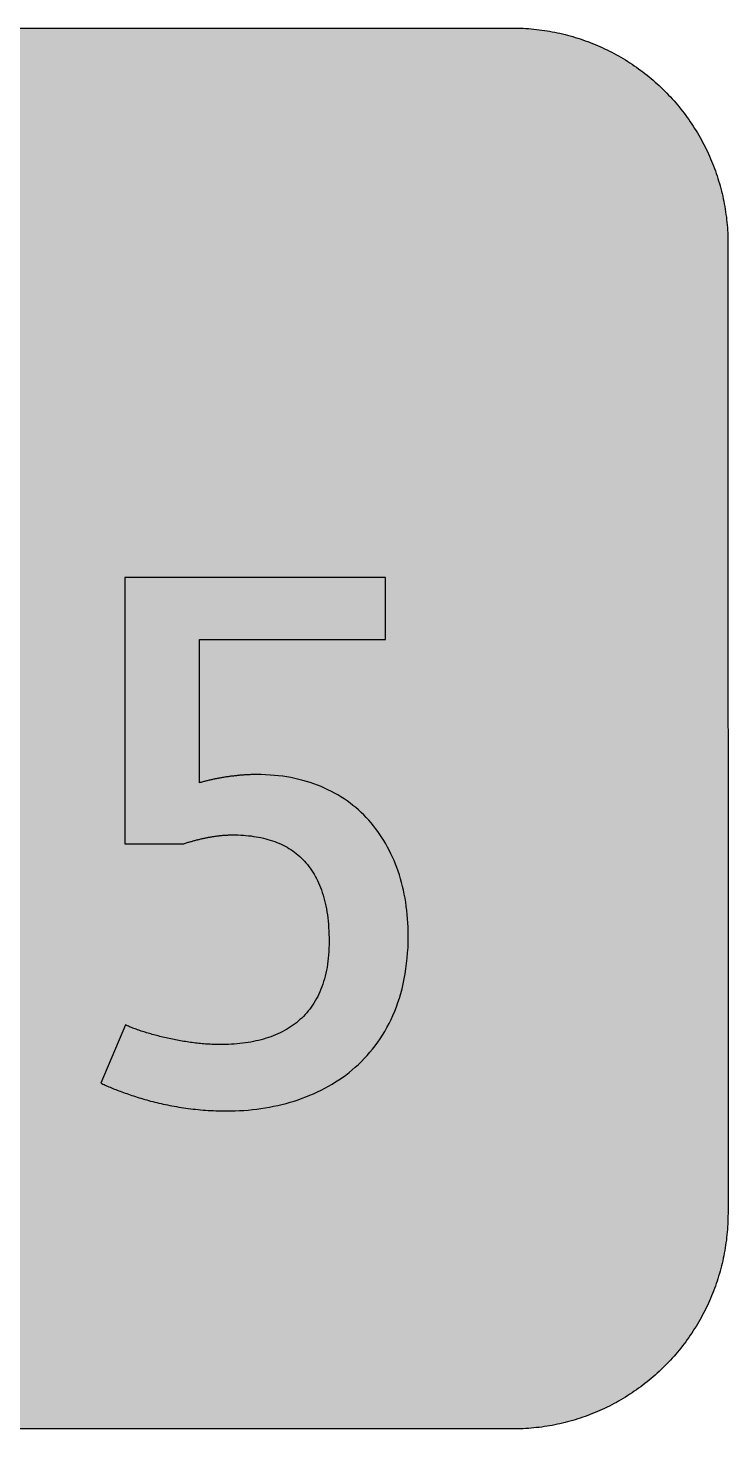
# Model space of a CAD drawing. Header units: millimetres. Extents: x 0 to 183, y 0 to 92.
# Drawn here: x 137.6 to 183.5, y 0.1 to 91.8 of the extents above; entities that cross this region are included whole.
import ezdxf

# ---------------------------------------------------------------- set-up
doc = ezdxf.new("R2010")
doc.units = ezdxf.units.MM

msp = doc.modelspace()

# ---------------------------------------------------------------- hatches: boundary and pattern name
for color, points in [(254, [(14.1633, 0.0536), (13.9878, 0.0533), (13.8125, 0.0559), (13.6373, 0.061), (13.462, 0.0686), (13.2893, 0.0787), (13.114, 0.0914), (12.9413, 0.1041), (12.7686, 0.1219), (12.5959, 0.1397), (12.4231, 0.16), (12.2504, 0.1829), (12.0777, 0.2057), (11.9075, 0.2337), (11.7373, 0.2616), (11.5672, 0.2921), (11.397, 0.3251), (11.2268, 0.3607), (11.0592, 0.3988), (10.8915, 0.4369), (10.7239, 0.4775), (10.5562, 0.5207), (10.3886, 0.5664), (10.2235, 0.6121), (10.0584, 0.6629), (9.8933, 0.7137), (9.7307, 0.7671), (9.5682, 0.8204), (9.4056, 0.8788), (9.2431, 0.9373), (9.083, 0.9982), (8.923, 1.0617), (8.763, 1.1252), (8.6055, 1.1938), (8.4455, 1.2624), (8.2906, 1.331), (8.1331, 1.4046), (7.9781, 1.4783), (7.8232, 1.5545), (7.6708, 1.6332), (7.5184, 1.7145), (7.366, 1.7958), (7.2161, 1.8796), (7.0663, 1.966), (6.919, 2.0523), (6.7716, 2.1438), (6.6243, 2.2352), (6.4795, 2.3266), (6.3348, 2.4232), (6.19, 2.5197), (6.0477, 2.6187), (5.908, 2.7178), (5.7683, 2.8194), (5.6286, 2.9235), (5.4915, 3.0302), (5.3543, 3.1369), (5.2197, 3.2461), (5.0851, 3.3579), (4.953, 3.4722), (4.8209, 3.5865), (4.6914, 3.7033), (4.5644, 3.8202), (4.4348, 3.9395), (4.3104, 4.0615), (4.1859, 4.1859), (4.0615, 4.3104), (3.9395, 4.4348), (3.8202, 4.5618), (3.7033, 4.6914), (3.5865, 4.8209), (3.4722, 4.953), (3.3579, 5.0851), (3.2487, 5.2197), (3.1369, 5.3543), (3.0302, 5.4915), (2.9235, 5.6286), (2.8194, 5.7683), (2.7178, 5.908), (2.6187, 6.0477), (2.5197, 6.19), (2.4232, 6.3348), (2.3266, 6.477), (2.2352, 6.6243), (2.1438, 6.7691), (2.0523, 6.9164), (1.966, 7.0663), (1.8796, 7.2161), (1.7958, 7.366), (1.7145, 7.5184), (1.6332, 7.6708), (1.5545, 7.8232), (1.4783, 7.9781), (1.4046, 8.1331), (1.331, 8.2906), (1.2598, 8.4455), (1.1913, 8.603), (1.1252, 8.763), (1.0592, 8.923), (0.9982, 9.083), (0.9373, 9.2431), (0.8763, 9.4056), (0.8204, 9.5682), (0.7645, 9.7307), (0.7112, 9.8933), (0.6604, 10.0584), (0.6121, 10.2235), (0.5639, 10.3911), (0.5207, 10.5562), (0.4775, 10.7239), (0.4343, 10.8915), (0.3962, 11.0592), (0.3607, 11.2268), (0.3251, 11.397), (0.2921, 11.5672), (0.2616, 11.7373), (0.2311, 11.9075), (0.2057, 12.0802), (0.1803, 12.2504), (0.1575, 12.4231), (0.1372, 12.5959), (0.1194, 12.7686), (0.1041, 12.9413), (0.0889, 13.1166), (0.0787, 13.2893), (0.0686, 13.4645), (0.061, 13.6373), (0.0559, 13.8125), (0.0508, 13.9878), (0.0508, 14.163), (0.0522, 77.6647), (0.0508, 77.8383), (0.0559, 78.0136), (0.061, 78.1888), (0.0686, 78.3641), (0.0787, 78.5368), (0.0889, 78.7121), (0.1041, 78.8848), (0.1194, 79.0575), (0.1372, 79.2302), (0.1575, 79.4029), (0.1803, 79.5757), (0.2057, 79.7458), (0.2311, 79.9186), (0.2616, 80.0887), (0.2921, 80.2589), (0.3251, 80.4291), (0.3607, 80.5967), (0.3962, 80.7669), (0.4343, 80.9346), (0.4775, 81.1022), (0.5207, 81.2698), (0.5639, 81.4349), (0.6121, 81.6026), (0.6604, 81.7677), (0.7112, 81.9302), (0.7645, 82.0953), (0.8204, 82.2579), (0.8763, 82.4205), (0.9373, 82.583), (0.9982, 82.743), (1.0592, 82.9031), (1.1252, 83.0631), (1.1913, 83.2206), (1.2598, 83.378), (1.331, 83.5355), (1.4046, 83.693), (1.4783, 83.8479), (1.5545, 84.0003), (1.6332, 84.1553), (1.7145, 84.3077), (1.7958, 84.4601), (1.8796, 84.6099), (1.966, 84.7598), (2.0523, 84.9071), (2.1438, 85.0544), (2.2352, 85.2018), (2.3266, 85.3465), (2.4232, 85.4913), (2.5197, 85.6336), (2.6187, 85.7758), (2.7178, 85.918), (2.8194, 86.0577), (2.9235, 86.1974), (3.0302, 86.3346), (3.1369, 86.4692), (3.2487, 86.6064), (3.3579, 86.7385), (3.4722, 86.8731), (3.5865, 87.0026), (3.7033, 87.1322), (3.8202, 87.2617), (3.9395, 87.3887), (4.0615, 87.5157), (4.1859, 87.6402), (4.3104, 87.7646), (4.4348, 87.884), (4.5644, 88.0059), (4.6914, 88.1228), (4.8209, 88.2396), (4.953, 88.3539), (5.0851, 88.4657), (5.2197, 88.5774), (5.3543, 88.6866), (5.4915, 88.7959), (5.6286, 88.9), (5.7683, 89.0041), (5.908, 89.1083), (6.0477, 89.2073), (6.19, 89.3064), (6.3348, 89.4029), (6.4795, 89.4994), (6.6243, 89.5909), (6.7716, 89.6823), (6.919, 89.7712), (7.0663, 89.8601), (7.2161, 89.9465), (7.366, 90.0303), (7.5184, 90.1116), (7.6708, 90.1929), (7.8232, 90.2691), (7.9781, 90.3478), (8.1331, 90.4215), (8.2906, 90.4951), (8.4455, 90.5637), (8.6055, 90.6323), (8.763, 90.7009), (8.923, 90.7644), (9.083, 90.8279), (9.2431, 90.8888), (9.4056, 90.9472), (9.5682, 91.0057), (9.7307, 91.059), (9.8933, 91.1123), (10.0584, 91.1657), (10.2235, 91.2139), (10.3886, 91.2597), (10.5562, 91.3054), (10.7239, 91.3486), (10.8915, 91.3892), (11.0592, 91.4298), (11.2268, 91.4654), (11.397, 91.501), (11.5672, 91.534), (11.7373, 91.5645), (11.9075, 91.5924), (12.0777, 91.6203), (12.2504, 91.6432), (12.4231, 91.6661), (12.5959, 91.6864), (12.7686, 91.7067), (12.9413, 91.7219), (13.114, 91.7346), (13.2893, 91.7473), (13.462, 91.7575), (13.6373, 91.7651), (13.8125, 91.7702), (13.9878, 91.7727), (14.163, 91.7753), (169.3855, 91.7758), (169.5602, 91.7727), (169.7355, 91.7702), (169.9108, 91.7651), (170.0835, 91.7575), (170.2587, 91.7473), (170.4315, 91.7346), (170.6067, 91.7219), (170.7794, 91.7067), (170.9522, 91.6864), (171.1249, 91.6661), (171.2976, 91.6432), (171.4678, 91.6203), (171.6405, 91.5924), (171.8107, 91.5645), (171.9809, 91.534), (172.151, 91.501), (172.3187, 91.4654), (172.4889, 91.4298), (172.6565, 91.3892), (172.8241, 91.3486), (172.9918, 91.3054), (173.1569, 91.2597), (173.3245, 91.2139), (173.4896, 91.1657), (173.6522, 91.1123), (173.8173, 91.059), (173.9798, 91.0057), (174.1424, 90.9472), (174.305, 90.8888), (174.465, 90.8279), (174.625, 90.7644), (174.785, 90.7009), (174.9425, 90.6323), (175.1025, 90.5637), (175.2575, 90.4951), (175.4149, 90.4215), (175.5699, 90.3478), (175.7248, 90.2691), (175.8772, 90.1929), (176.0296, 90.1116), (176.182, 90.0303), (176.3319, 89.9465), (176.4817, 89.8601), (176.6291, 89.7712), (176.7764, 89.6823), (176.9237, 89.5909), (177.0685, 89.4994), (177.2133, 89.4029), (177.358, 89.3064), (177.5003, 89.2073), (177.64, 89.1083), (177.7797, 89.0041), (177.9194, 88.9), (178.0565, 88.7959), (178.1937, 88.6866), (178.3283, 88.5774), (178.4629, 88.4657), (178.595, 88.3539), (178.7271, 88.2396), (178.8566, 88.1228), (178.9836, 88.0059), (179.1132, 87.884), (179.2376, 87.7646), (179.3621, 87.6402), (179.4866, 87.5157), (179.6085, 87.3887), (179.7279, 87.2617), (179.8447, 87.1322), (179.9615, 87.0026), (180.0758, 86.8731), (180.1901, 86.7385), (180.2994, 86.6064), (180.4111, 86.4692), (180.5178, 86.3346), (180.6245, 86.1974), (180.7261, 86.0577), (180.8302, 85.918), (180.9293, 85.7758), (181.0283, 85.6336), (181.1249, 85.4913), (181.2214, 85.3465), (181.3128, 85.2018), (181.4043, 85.0544), (181.4957, 84.9071), (181.5821, 84.7598), (181.6684, 84.6099), (181.7522, 84.4601), (181.8335, 84.3077), (181.9148, 84.1553), (181.991, 84.0003), (182.0697, 83.8479), (182.1434, 83.693), (182.2145, 83.5355), (182.2856, 83.378), (182.3542, 83.2206), (182.4228, 83.0631), (182.4863, 82.9031), (182.5498, 82.743), (182.6108, 82.583), (182.6692, 82.4205), (182.7276, 82.2579), (182.7809, 82.0953), (182.8343, 81.9302), (182.8851, 81.7677), (182.9359, 81.6026), (182.9816, 81.4349), (183.0273, 81.2698), (183.0705, 81.1022), (183.1111, 80.9346), (183.1492, 80.7669), (183.1873, 80.5967), (183.2229, 80.4291), (183.2559, 80.2589), (183.2864, 80.0887), (183.3143, 79.9186), (183.3397, 79.7458), (183.3651, 79.5757), (183.388, 79.4029), (183.4083, 79.2302), (183.4261, 79.0575), (183.4413, 78.8848), (183.4566, 78.7121), (183.4693, 78.5368), (183.4769, 78.3641), (183.4845, 78.1888), (183.4921, 78.0136), (183.4947, 77.8383), (183.4947, 77.663), (183.4967, 14.1647), (183.4947, 13.9878), (183.4921, 13.8125), (183.4845, 13.6373), (183.4769, 13.4645), (183.4693, 13.2893), (183.4566, 13.1166), (183.4413, 12.9413), (183.4261, 12.7686), (183.4083, 12.5959), (183.388, 12.4231), (183.3651, 12.2504), (183.3397, 12.0802), (183.3143, 11.9075), (183.2864, 11.7373), (183.2559, 11.5672), (183.2229, 11.397), (183.1873, 11.2268), (183.1492, 11.0592), (183.1111, 10.8915), (183.0705, 10.7239), (183.0273, 10.5562), (182.9816, 10.3911), (182.9359, 10.2235), (182.8851, 10.0584), (182.8343, 9.8933), (182.7809, 9.7307), (182.7276, 9.5682), (182.6692, 9.4056), (182.6108, 9.2431), (182.5498, 9.083), (182.4863, 8.923), (182.4228, 8.763), (182.3542, 8.603), (182.2856, 8.4455), (182.2145, 8.2906), (182.1434, 8.1331), (182.0697, 7.9781), (181.991, 7.8232), (181.9148, 7.6708), (181.8335, 7.5184), (181.7522, 7.366), (181.6684, 7.2161), (181.5821, 7.0663), (181.4957, 6.9164), (181.4043, 6.7691), (181.3128, 6.6243), (181.2214, 6.477), (181.1249, 6.3348), (181.0283, 6.19), (180.9293, 6.0477), (180.8302, 5.908), (180.7261, 5.7683), (180.6245, 5.6286), (180.5178, 5.4915), (180.4111, 5.3543), (180.2994, 5.2197), (180.1901, 5.0851), (180.0758, 4.953), (179.9615, 4.8209), (179.8447, 4.6914), (179.7279, 4.5618), (179.6085, 4.4348), (179.4866, 4.3104), (179.3621, 4.1859), (179.2376, 4.0615), (179.1132, 3.9395), (178.9836, 3.8202), (178.8566, 3.7033), (178.7271, 3.5865), (178.595, 3.4722), (178.4629, 3.3579), (178.3283, 3.2461), (178.1937, 3.1369), (178.0565, 3.0302), (177.9194, 2.9235), (177.7797, 2.8194), (177.64, 2.7178), (177.5003, 2.6187), (177.358, 2.5197), (177.2133, 2.4232), (177.0685, 2.3266), (176.9237, 2.2352), (176.7764, 2.1438), (176.6291, 2.0523), (176.4817, 1.966), (176.3319, 1.8796), (176.182, 1.7958), (176.0296, 1.7145), (175.8772, 1.6332), (175.7248, 1.5545), (175.5699, 1.4783), (175.4149, 1.4046), (175.2575, 1.331), (175.1025, 1.2624), (174.9425, 1.1938), (174.785, 1.1252), (174.625, 1.0617), (174.465, 0.9982), (174.305, 0.9373), (174.1424, 0.8788), (173.9798, 0.8204), (173.8173, 0.7671), (173.6522, 0.7137), (173.4896, 0.6629), (173.3245, 0.6121), (173.1569, 0.5664), (172.9918, 0.5207), (172.8241, 0.4775), (172.6565, 0.4369), (172.4889, 0.3988), (172.3187, 0.3607), (172.151, 0.3251), (171.9809, 0.2921), (171.8107, 0.2616), (171.6405, 0.2337), (171.4678, 0.2057), (171.2976, 0.1829), (171.1249, 0.16), (170.9522, 0.1397), (170.7794, 0.1219), (170.6067, 0.1041), (170.4315, 0.0914), (170.2587, 0.0787), (170.0835, 0.0686), (169.9108, 0.061), (169.7355, 0.0559), (169.5602, 0.0533), (169.385, 0.0533)]), (59, [(161.0678, 51.7423), (161.0678, 55.7925), (143.9788, 55.7925), (143.9788, 38.3575), (147.7821, 38.3575), (147.8382, 38.3743), (147.8966, 38.3921), (147.9525, 38.4099), (148.0109, 38.4277), (148.0668, 38.4454), (148.1252, 38.4632), (148.1811, 38.4785), (148.2369, 38.4962), (148.2928, 38.5115), (148.3487, 38.5267), (148.4046, 38.542), (148.4605, 38.5572), (148.5138, 38.5724), (148.5697, 38.5877), (148.6256, 38.6004), (148.6789, 38.6156), (148.7322, 38.6283), (148.7881, 38.6436), (148.8415, 38.6563), (148.8948, 38.669), (148.9481, 38.6817), (149.0015, 38.6944), (149.0548, 38.7045), (149.1082, 38.7172), (149.159, 38.7299), (149.2123, 38.7401), (149.2631, 38.7502), (149.3164, 38.7604), (149.3672, 38.7706), (149.418, 38.7807), (149.4714, 38.7909), (149.5222, 38.801), (149.573, 38.8087), (149.6238, 38.8188), (149.672, 38.8264), (149.7228, 38.8366), (149.7736, 38.8442), (149.8219, 38.8518), (149.8727, 38.8595), (149.921, 38.8645), (149.9718, 38.8722), (150.02, 38.8798), (150.0683, 38.8849), (150.1165, 38.8899), (150.1648, 38.8976), (150.2131, 38.9026), (150.2613, 38.9077), (150.3096, 38.9128), (150.3553, 38.9153), (150.4036, 38.9204), (150.4493, 38.923), (150.4975, 38.928), (150.5433, 38.9306), (150.589, 38.9331), (150.6347, 38.9357), (150.6804, 38.9382), (150.7261, 38.9407), (150.7719, 38.9433), (150.8176, 38.9458), (150.8633, 38.9458), (150.9065, 38.9484), (150.9522, 38.9484), (150.9954, 38.9484), (151.0411, 38.9484), (151.2189, 38.9484), (151.3967, 38.9433), (151.572, 38.9357), (151.7447, 38.9255), (151.9174, 38.9128), (152.085, 38.895), (152.2527, 38.8772), (152.4178, 38.8544), (152.5803, 38.829), (152.7404, 38.801), (152.8978, 38.768), (153.0553, 38.7325), (153.2077, 38.6944), (153.3576, 38.6537), (153.5074, 38.6105), (153.6522, 38.5623), (153.797, 38.5115), (153.9392, 38.4556), (154.0764, 38.3997), (154.2136, 38.3388), (154.3482, 38.2727), (154.4777, 38.2067), (154.6073, 38.1356), (154.7343, 38.0594), (154.8562, 37.9832), (154.9781, 37.9019), (155.0949, 37.8155), (155.2118, 37.7266), (155.3235, 37.6352), (155.4353, 37.5387), (155.542, 37.4396), (155.6461, 37.338), (155.7477, 37.2313), (155.8468, 37.1196), (155.9433, 37.0053), (156.0347, 36.8884), (156.1262, 36.7665), (156.2125, 36.642), (156.2964, 36.5125), (156.3776, 36.3804), (156.4564, 36.2433), (156.53, 36.1036), (156.6037, 35.9588), (156.6723, 35.8115), (156.7383, 35.6591), (156.7993, 35.5016), (156.8602, 35.3416), (156.9161, 35.1765), (156.9695, 35.0088), (157.0203, 34.8361), (157.066, 34.6608), (157.1092, 34.4805), (157.1498, 34.2951), (157.1854, 34.1071), (157.2184, 33.9141), (157.2489, 33.716), (157.2743, 33.5153), (157.2971, 33.3096), (157.3174, 33.0987), (157.3327, 32.8854), (157.3454, 32.6669), (157.3555, 32.4434), (157.3606, 32.2174), (157.3632, 31.9862), (157.3606, 31.7551), (157.353, 31.5316), (157.3428, 31.3106), (157.3276, 31.0947), (157.3073, 30.8839), (157.2844, 30.6781), (157.2565, 30.4749), (157.226, 30.2768), (157.1879, 30.0838), (157.1498, 29.8933), (157.1041, 29.7078), (157.0558, 29.5275), (157.005, 29.3497), (156.9491, 29.177), (156.8907, 29.0093), (156.8272, 28.8442), (156.7586, 28.6842), (156.6901, 28.5293), (156.6139, 28.3769), (156.5377, 28.227), (156.4564, 28.0822), (156.37, 27.9425), (156.2811, 27.8079), (156.1897, 27.6733), (156.0957, 27.5463), (155.9966, 27.4218), (155.895, 27.2999), (155.7884, 27.1831), (155.6817, 27.0688), (155.5699, 26.9596), (155.4556, 26.8529), (155.3362, 26.7513), (155.2169, 26.6522), (155.0924, 26.5557), (154.9654, 26.4643), (154.8359, 26.3754), (154.7038, 26.2915), (154.5692, 26.2103), (154.432, 26.1315), (154.2898, 26.0579), (154.1475, 25.9867), (154.0002, 25.9182), (153.8529, 25.8547), (153.7005, 25.7937), (153.5455, 25.7353), (153.3906, 25.6819), (153.2306, 25.6311), (153.0706, 25.5829), (152.908, 25.5372), (152.7404, 25.494), (152.5727, 25.4559), (152.4025, 25.4203), (152.2298, 25.3873), (152.0546, 25.3568), (151.8793, 25.3314), (151.699, 25.3086), (151.5186, 25.2857), (151.3357, 25.2679), (151.1529, 25.2527), (150.9649, 25.24), (150.7769, 25.2324), (150.5864, 25.2247), (150.3934, 25.2197), (150.2004, 25.2197), (150.0988, 25.2197), (149.9946, 25.2222), (149.893, 25.2247), (149.7863, 25.2273), (149.6822, 25.2324), (149.5781, 25.2374), (149.4714, 25.2425), (149.3647, 25.2501), (149.258, 25.2578), (149.1488, 25.2679), (149.0421, 25.2755), (148.9329, 25.2857), (148.8262, 25.2984), (148.717, 25.3111), (148.6078, 25.3238), (148.5011, 25.3365), (148.3919, 25.3517), (148.2827, 25.3644), (148.1734, 25.3822), (148.0642, 25.3975), (147.955, 25.4152), (147.8483, 25.433), (147.7391, 25.4508), (147.6299, 25.4686), (147.5232, 25.4889), (147.4165, 25.5092), (147.3098, 25.5295), (147.2032, 25.5499), (147.0965, 25.5702), (146.9898, 25.593), (146.8857, 25.6159), (146.7815, 25.6388), (146.6774, 25.6616), (146.5732, 25.6845), (146.4716, 25.7099), (146.37, 25.7353), (146.2684, 25.7581), (146.1694, 25.7835), (146.0703, 25.8089), (145.9713, 25.8369), (145.8747, 25.8623), (145.7782, 25.8877), (145.6842, 25.9156), (145.5903, 25.941), (145.4988, 25.969), (145.4074, 25.9969), (145.3159, 26.0248), (145.227, 26.0528), (145.1407, 26.0807), (145.0543, 26.1087), (144.9705, 26.1366), (144.8867, 26.1645), (144.8054, 26.1925), (144.7267, 26.2204), (144.6479, 26.2484), (144.5717, 26.2763), (144.4981, 26.3042), (144.4244, 26.3347), (144.3533, 26.3627), (144.2847, 26.3906), (144.2161, 26.4185), (144.1526, 26.4465), (144.0891, 26.4744), (144.0282, 26.5024), (142.398, 22.7016), (142.4686, 22.667), (142.5397, 22.6339), (142.6159, 22.6009), (142.6921, 22.5654), (142.7709, 22.5298), (142.8547, 22.4942), (142.9385, 22.4587), (143.0223, 22.4231), (143.1112, 22.3876), (143.2001, 22.3495), (143.2941, 22.3114), (143.3881, 22.2758), (143.4821, 22.2377), (143.5811, 22.1996), (143.6802, 22.1615), (143.7843, 22.1234), (143.8885, 22.0853), (143.9926, 22.0472), (144.1018, 22.0091), (144.211, 21.971), (144.3228, 21.9329), (144.4371, 21.8948), (144.5514, 21.8567), (144.6682, 21.8186), (144.7876, 21.7805), (144.9095, 21.7424), (145.0315, 21.7068), (145.1559, 21.6687), (145.2804, 21.6332), (145.4099, 21.5976), (145.5395, 21.5621), (145.669, 21.5265), (145.8036, 21.4935), (145.9382, 21.4579), (146.0729, 21.4249), (146.21, 21.3919), (146.3497, 21.3614), (146.492, 21.3284), (146.6342, 21.2979), (146.7764, 21.27), (146.9238, 21.2395), (147.0685, 21.2115), (147.2184, 21.1836), (147.3683, 21.1582), (147.5181, 21.1328), (147.6731, 21.1074), (147.8255, 21.0845), (147.9829, 21.0617), (148.1379, 21.0388), (148.2979, 21.0185), (148.4579, 21.0007), (148.6179, 20.9829), (148.7805, 20.9652), (148.9431, 20.9499), (149.1082, 20.9347), (149.2733, 20.922), (149.4409, 20.9118), (149.6111, 20.9017), (149.7787, 20.894), (149.9514, 20.8864), (150.1242, 20.8813), (150.2969, 20.8763), (150.4696, 20.8737), (150.6449, 20.8737), (150.9293, 20.8763), (151.2138, 20.8839), (151.4983, 20.894), (151.7802, 20.9118), (152.0622, 20.9347), (152.3441, 20.9626), (152.6235, 20.9956), (152.9004, 21.0337), (153.1772, 21.0769), (153.4541, 21.1252), (153.7284, 21.1785), (154.0002, 21.2369), (154.2694, 21.3004), (154.5387, 21.369), (154.8054, 21.4452), (155.067, 21.524), (155.3286, 21.6103), (155.5877, 21.7018), (155.8442, 21.7983), (156.0982, 21.8999), (156.3497, 22.0066), (156.5961, 22.1209), (156.8399, 22.2377), (157.0812, 22.3622), (157.32, 22.4917), (157.5537, 22.6289), (157.7823, 22.7711), (158.0083, 22.9184), (158.2318, 23.0708), (158.4503, 23.2283), (158.6662, 23.3934), (158.8745, 23.5636), (159.0802, 23.7414), (159.2809, 23.9243), (159.4764, 24.1122), (159.6695, 24.3078), (159.8549, 24.5085), (160.0378, 24.7142), (160.213, 24.9276), (160.3832, 25.146), (160.5483, 25.3721), (160.7083, 25.6032), (160.8633, 25.8394), (161.0106, 26.0858), (161.1528, 26.3347), (161.29, 26.5913), (161.4195, 26.8554), (161.5415, 27.1247), (161.6608, 27.399), (161.7701, 27.6809), (161.8742, 27.9705), (161.9707, 28.2651), (162.0596, 28.5674), (162.1434, 28.8773), (162.2171, 29.1922), (162.2857, 29.5148), (162.3466, 29.8425), (162.4, 30.1777), (162.4432, 30.5181), (162.4813, 30.8686), (162.5092, 31.2242), (162.5321, 31.5849), (162.5448, 31.9557), (162.5473, 32.3317), (162.5448, 32.6161), (162.5371, 32.9006), (162.5244, 33.1826), (162.5067, 33.4594), (162.4838, 33.7337), (162.4533, 34.0081), (162.4203, 34.2773), (162.3797, 34.544), (162.3365, 34.8082), (162.2882, 35.0698), (162.2323, 35.3263), (162.1739, 35.5803), (162.1104, 35.8318), (162.0393, 36.0807), (161.9656, 36.3245), (161.8869, 36.5658), (161.8005, 36.8046), (161.7116, 37.0383), (161.6177, 37.2694), (161.5186, 37.4955), (161.4145, 37.719), (161.3052, 37.94), (161.1935, 38.1559), (161.0741, 38.3667), (160.9496, 38.575), (160.8226, 38.7782), (160.6906, 38.9788), (160.5534, 39.1719), (160.4112, 39.3649), (160.2638, 39.5503), (160.1114, 39.7332), (159.9565, 39.911), (159.7939, 40.0863), (159.6288, 40.2539), (159.4587, 40.419), (159.2834, 40.579), (159.1056, 40.734), (158.9202, 40.8838), (158.7322, 41.0312), (158.5392, 41.1709), (158.3436, 41.3055), (158.1404, 41.4376), (157.9347, 41.562), (157.7238, 41.6814), (157.5105, 41.7957), (157.2895, 41.9075), (157.066, 42.0116), (156.8399, 42.1107), (156.6062, 42.2021), (156.37, 42.291), (156.1287, 42.3723), (155.8849, 42.4485), (155.636, 42.5196), (155.382, 42.5856), (155.1254, 42.6441), (154.8613, 42.6974), (154.5971, 42.7431), (154.3253, 42.7838), (154.0535, 42.8193), (153.7741, 42.8473), (153.4922, 42.8701), (153.2052, 42.8879), (152.9156, 42.8955), (152.621, 42.9006), (152.5651, 42.9006), (152.5092, 42.8981), (152.4533, 42.8981), (152.3975, 42.8981), (152.339, 42.8955), (152.2832, 42.8955), (152.2247, 42.893), (152.1689, 42.8904), (152.1104, 42.8879), (152.052, 42.8854), (151.9936, 42.8828), (151.9352, 42.8803), (151.8768, 42.8752), (151.8183, 42.8727), (151.7599, 42.8676), (151.7015, 42.8625), (151.6431, 42.86), (151.5821, 42.8549), (151.5237, 42.8498), (151.4627, 42.8422), (151.4043, 42.8371), (151.3459, 42.832), (151.2849, 42.8244), (151.224, 42.8193), (151.1656, 42.8117), (151.1046, 42.8041), (151.0462, 42.799), (150.9852, 42.7914), (150.9243, 42.7838), (150.8658, 42.7736), (150.8049, 42.766), (150.7439, 42.7584), (150.683, 42.7482), (150.6245, 42.7406), (150.5636, 42.7304), (150.5026, 42.7203), (150.4442, 42.7101), (150.3832, 42.7025), (150.3223, 42.6898), (150.2639, 42.6796), (150.2029, 42.6695), (150.1445, 42.6593), (150.0835, 42.6466), (150.0251, 42.6364), (149.9641, 42.6237), (149.9057, 42.611), (149.8473, 42.6009), (149.7863, 42.5882), (149.7279, 42.5755), (149.6695, 42.5628), (149.6111, 42.5475), (149.5527, 42.5348), (149.4942, 42.5221), (149.4358, 42.5069), (149.3774, 42.4942), (149.319, 42.479), (149.2631, 42.4637), (149.2047, 42.451), (149.1488, 42.4358), (149.0904, 42.4205), (149.0345, 42.4053), (148.9786, 42.3875), (148.9227, 42.3723), (148.8669, 42.357), (148.868, 51.7423)])]:
    msp.add_hatch(color=color).paths.add_polyline_path(points)
h = msp.add_hatch(color=59)
h.paths.add_polyline_path([(14.1633, 3.5814), (13.8887, 3.5839), (13.6169, 3.5941), (13.3477, 3.6119), (13.081, 3.6347), (12.8143, 3.6652), (12.5501, 3.7033), (12.2885, 3.7465), (12.0294, 3.7948), (11.7729, 3.8506), (11.5164, 3.9141), (11.2649, 3.9827), (11.016, 4.0564), (10.7671, 4.1351), (10.5232, 4.2215), (10.2819, 4.3129), (10.0432, 4.412), (9.8069, 4.5161), (9.5733, 4.6228), (9.3447, 4.7371), (9.1186, 4.8565), (8.8951, 4.9809), (8.6741, 5.113), (8.4582, 5.2476), (8.2448, 5.3873), (8.0366, 5.5321), (7.8308, 5.682), (7.6276, 5.8369), (7.4295, 5.9969), (7.2365, 6.1595), (7.046, 6.3297), (6.8605, 6.5024), (6.6777, 6.6802), (6.5024, 6.8605), (6.3271, 7.046), (6.1595, 7.2365), (5.9969, 7.432), (5.8369, 7.6302), (5.682, 7.8308), (5.5321, 8.0366), (5.3873, 8.2448), (5.2451, 8.4582), (5.1105, 8.6741), (4.9809, 8.8951), (4.8565, 9.1186), (4.7371, 9.3447), (4.6228, 9.5758), (4.5136, 9.8069), (4.4094, 10.0432), (4.3129, 10.2819), (4.2215, 10.5232), (4.1351, 10.7696), (4.0538, 11.016), (3.9802, 11.2649), (3.9116, 11.5189), (3.8506, 11.7729), (3.7948, 12.0294), (3.744, 12.2911), (3.7008, 12.5527), (3.6627, 12.8143), (3.6322, 13.081), (3.6093, 13.3502), (3.5916, 13.6195), (3.5814, 13.8913), (3.5789, 14.163), (3.58, 77.6647), (3.5814, 77.9374), (3.5916, 78.2091), (3.6093, 78.4784), (3.6322, 78.7451), (3.6627, 79.0118), (3.7008, 79.2759), (3.744, 79.5376), (3.7948, 79.7966), (3.8506, 80.0532), (3.9116, 80.3072), (3.9802, 80.5612), (4.0538, 80.8101), (4.1351, 81.0565), (4.2215, 81.3029), (4.3129, 81.5442), (4.4094, 81.7829), (4.5136, 82.0191), (4.6228, 82.2503), (4.7371, 82.4814), (4.8565, 82.7075), (4.9809, 82.931), (5.1105, 83.152), (5.2451, 83.3679), (5.3873, 83.5812), (5.5321, 83.7895), (5.682, 83.9953), (5.8369, 84.1959), (5.9969, 84.394), (6.1595, 84.5896), (6.3271, 84.7801), (6.5024, 84.9655), (6.6777, 85.1459), (6.8605, 85.3237), (7.046, 85.4964), (7.2365, 85.6666), (7.4295, 85.8291), (7.6276, 85.9892), (7.8308, 86.1441), (8.0366, 86.294), (8.2448, 86.4387), (8.4582, 86.5784), (8.6741, 86.7156), (8.8951, 86.8451), (9.1186, 86.9696), (9.3447, 87.089), (9.5733, 87.2033), (9.8069, 87.3125), (10.0432, 87.4141), (10.2819, 87.5132), (10.5232, 87.6046), (10.7671, 87.691), (11.016, 87.7697), (11.2649, 87.8459), (11.5164, 87.9145), (11.7729, 87.9754), (12.0294, 88.0313), (12.2885, 88.0821), (12.5501, 88.1253), (12.8143, 88.1609), (13.081, 88.1913), (13.3477, 88.2167), (13.6169, 88.232), (13.8887, 88.2421), (14.163, 88.2472), (169.3855, 88.2481), (169.6568, 88.2421), (169.9285, 88.232), (170.1978, 88.2167), (170.467, 88.1913), (170.7312, 88.1609), (170.9953, 88.1253), (171.257, 88.0821), (171.5186, 88.0313), (171.7751, 87.9754), (172.0291, 87.9145), (172.2831, 87.8459), (172.532, 87.7697), (172.7784, 87.691), (173.0223, 87.6046), (173.2661, 87.5132), (173.5049, 87.4141), (173.7411, 87.3125), (173.9722, 87.2033), (174.2034, 87.089), (174.4294, 86.9696), (174.6529, 86.8451), (174.8714, 86.7156), (175.0898, 86.5784), (175.3006, 86.4387), (175.5115, 86.294), (175.7172, 86.1441), (175.9179, 85.9892), (176.116, 85.8291), (176.3116, 85.6666), (176.4995, 85.4964), (176.6875, 85.3237), (176.8678, 85.1459), (177.0456, 84.9655), (177.2183, 84.7801), (177.386, 84.5896), (177.5511, 84.394), (177.7111, 84.1959), (177.866, 83.9953), (178.0159, 83.7895), (178.1607, 83.5812), (178.3004, 83.3679), (178.435, 83.152), (178.5645, 82.931), (178.6915, 82.7075), (178.8109, 82.4814), (178.9252, 82.2503), (179.0319, 82.0191), (179.136, 81.7829), (179.2326, 81.5442), (179.3265, 81.3029), (179.4104, 81.0565), (179.4916, 80.8101), (179.5653, 80.5612), (179.6339, 80.3072), (179.6974, 80.0532), (179.7533, 79.7966), (179.8015, 79.5376), (179.8447, 79.2759), (179.8828, 79.0118), (179.9133, 78.7451), (179.9361, 78.4784), (179.9539, 78.2091), (179.9641, 77.9374), (179.9666, 77.663), (179.9689, 14.1647), (179.9641, 13.8913), (179.9539, 13.6195), (179.9361, 13.3502), (179.9133, 13.081), (179.8828, 12.8143), (179.8447, 12.5527), (179.8015, 12.2911), (179.7533, 12.0294), (179.6974, 11.7729), (179.6339, 11.5189), (179.5653, 11.2649), (179.4916, 11.016), (179.4104, 10.7696), (179.3265, 10.5232), (179.2326, 10.2819), (179.136, 10.0432), (179.0319, 9.8069), (178.9252, 9.5758), (178.8109, 9.3447), (178.6915, 9.1186), (178.5645, 8.8951), (178.435, 8.6741), (178.3004, 8.4582), (178.1607, 8.2448), (178.0159, 8.0366), (177.866, 7.8308), (177.7111, 7.6302), (177.5511, 7.432), (177.386, 7.2365), (177.2183, 7.046), (177.0456, 6.8605), (176.8678, 6.6802), (176.6875, 6.5024), (176.4995, 6.3297), (176.3116, 6.1595), (176.116, 5.9969), (175.9179, 5.8369), (175.7172, 5.682), (175.5115, 5.5321), (175.3006, 5.3873), (175.0898, 5.2476), (174.8714, 5.113), (174.6529, 4.9809), (174.4294, 4.8565), (174.2034, 4.7371), (173.9722, 4.6228), (173.7411, 4.5161), (173.5049, 4.412), (173.2661, 4.3129), (173.0223, 4.2215), (172.7784, 4.1351), (172.532, 4.0564), (172.2831, 3.9827), (172.0291, 3.9141), (171.7751, 3.8506), (171.5186, 3.7948), (171.257, 3.7465), (170.9953, 3.7033), (170.7312, 3.6652), (170.467, 3.6347), (170.1978, 3.6119), (169.9285, 3.5941), (169.6568, 3.5839), (169.385, 3.5789)])
h.paths.add_polyline_path([(14.1633, 8.8731), (14.0259, 8.8748), (13.8887, 8.8798), (13.7541, 8.8875), (13.622, 8.9002), (13.4874, 8.9154), (13.3553, 8.9332), (13.2258, 8.9535), (13.0962, 8.9789), (12.9667, 9.0068), (12.8397, 9.0373), (12.7127, 9.0729), (12.5882, 9.1084), (12.4663, 9.1491), (12.3419, 9.1923), (12.2225, 9.238), (12.1031, 9.2888), (11.9837, 9.3396), (11.8694, 9.3929), (11.7526, 9.4513), (11.6408, 9.5098), (11.5291, 9.5733), (11.4198, 9.6368), (11.3106, 9.7053), (11.2039, 9.7765), (11.0998, 9.8476), (10.9957, 9.9238), (10.8966, 10), (10.7975, 10.0787), (10.6985, 10.1625), (10.6045, 10.2464), (10.5105, 10.3327), (10.4216, 10.4216), (10.3327, 10.5131), (10.2464, 10.6045), (10.16, 10.701), (10.0787, 10.7975), (10, 10.8966), (9.9212, 10.9982), (9.8476, 11.0998), (9.7739, 11.2039), (9.7053, 11.3106), (9.6368, 11.4198), (9.5707, 11.5291), (9.5098, 11.6408), (9.4488, 11.7551), (9.3929, 11.8694), (9.337, 11.9863), (9.2862, 12.1031), (9.238, 12.2225), (9.1923, 12.3444), (9.1491, 12.4663), (9.1084, 12.5908), (9.0703, 12.7152), (9.0373, 12.8397), (9.0068, 12.9692), (8.9789, 13.0962), (8.9535, 13.2258), (8.9306, 13.3579), (8.9129, 13.4899), (8.8976, 13.622), (8.8849, 13.7566), (8.8773, 13.8913), (8.8722, 14.0259), (8.8697, 14.163), (8.8717, 77.6647), (8.8722, 77.8002), (8.8773, 77.9348), (8.8849, 78.0694), (8.8976, 78.2041), (8.9129, 78.3361), (8.9306, 78.4682), (8.9535, 78.6003), (8.9789, 78.7298), (9.0068, 78.8594), (9.0373, 78.9864), (9.0703, 79.1108), (9.1084, 79.2378), (9.1491, 79.3598), (9.1923, 79.4817), (9.238, 79.6036), (9.2862, 79.723), (9.337, 79.8398), (9.3929, 79.9567), (9.4488, 80.071), (9.5098, 80.1853), (9.5707, 80.297), (9.6368, 80.4062), (9.7053, 80.5155), (9.7739, 80.6221), (9.8476, 80.7263), (9.9212, 80.8279), (10, 80.9295), (10.0787, 81.0285), (10.16, 81.1251), (10.2464, 81.2216), (10.3327, 81.313), (10.4216, 81.4045), (10.5105, 81.4934), (10.6045, 81.5797), (10.6985, 81.6635), (10.7975, 81.7474), (10.8966, 81.8261), (10.9957, 81.9023), (11.0998, 81.9785), (11.2039, 82.0522), (11.3106, 82.1207), (11.4198, 82.1893), (11.5291, 82.2528), (11.6408, 82.3163), (11.7526, 82.3747), (11.8694, 82.4332), (11.9837, 82.4865), (12.1031, 82.5398), (12.2225, 82.5881), (12.3419, 82.6338), (12.4663, 82.677), (12.5882, 82.7176), (12.7127, 82.7532), (12.8397, 82.7888), (12.9667, 82.8192), (13.0962, 82.8472), (13.2258, 82.8726), (13.3553, 82.8929), (13.4874, 82.9132), (13.622, 82.9285), (13.7541, 82.9386), (13.8887, 82.9488), (14.0259, 82.9539), (14.163, 82.9539), (169.3855, 82.9564), (169.5221, 82.9539), (169.6568, 82.9488), (169.7914, 82.9386), (169.926, 82.9285), (170.0581, 82.9132), (170.1902, 82.8929), (170.3222, 82.8726), (170.4518, 82.8472), (170.5788, 82.8192), (170.7058, 82.7888), (170.8328, 82.7532), (170.9572, 82.7176), (171.0817, 82.677), (171.2036, 82.6338), (171.3255, 82.5881), (171.4449, 82.5398), (171.5618, 82.4865), (171.6786, 82.4332), (171.7929, 82.3747), (171.9072, 82.3163), (172.019, 82.2528), (172.1282, 82.1893), (172.2374, 82.1207), (172.3441, 82.0522), (172.4482, 81.9785), (172.5498, 81.9023), (172.6514, 81.8261), (172.7505, 81.7474), (172.847, 81.6635), (172.9435, 81.5797), (173.035, 81.4934), (173.1264, 81.4045), (173.2153, 81.313), (173.3017, 81.2216), (173.3855, 81.1251), (173.4668, 81.0285), (173.548, 80.9295), (173.6242, 80.8279), (173.7004, 80.7263), (173.7716, 80.6221), (173.8427, 80.5155), (173.9113, 80.4062), (173.9748, 80.297), (174.0383, 80.1853), (174.0967, 80.071), (174.1551, 79.9567), (174.2084, 79.8398), (174.2592, 79.723), (174.31, 79.6036), (174.3558, 79.4817), (174.3989, 79.3598), (174.437, 79.2378), (174.4751, 79.1108), (174.5082, 78.9864), (174.5412, 78.8594), (174.5691, 78.7298), (174.5945, 78.6003), (174.6148, 78.4682), (174.6326, 78.3361), (174.6479, 78.2041), (174.6606, 78.0694), (174.6682, 77.9348), (174.6733, 77.8002), (174.6758, 77.663), (174.6772, 14.1647), (174.6733, 14.0259), (174.6682, 13.8913), (174.6606, 13.7566), (174.6479, 13.622), (174.6326, 13.4899), (174.6148, 13.3579), (174.5945, 13.2258), (174.5691, 13.0962), (174.5412, 12.9692), (174.5082, 12.8397), (174.4751, 12.7152), (174.437, 12.5908), (174.3989, 12.4663), (174.3558, 12.3444), (174.31, 12.2225), (174.2592, 12.1031), (174.2084, 11.9863), (174.1551, 11.8694), (174.0967, 11.7551), (174.0383, 11.6408), (173.9748, 11.5291), (173.9113, 11.4198), (173.8427, 11.3106), (173.7716, 11.2039), (173.7004, 11.0998), (173.6242, 10.9982), (173.548, 10.8966), (173.4668, 10.7975), (173.3855, 10.701), (173.3017, 10.6045), (173.2153, 10.5131), (173.1264, 10.4216), (173.035, 10.3327), (172.9435, 10.2464), (172.847, 10.1625), (172.7505, 10.0787), (172.6514, 10), (172.5498, 9.9238), (172.4482, 9.8476), (172.3441, 9.7765), (172.2374, 9.7053), (172.1282, 9.6368), (172.019, 9.5733), (171.9072, 9.5098), (171.7929, 9.4513), (171.6786, 9.3929), (171.5618, 9.3396), (171.4449, 9.2888), (171.3255, 9.238), (171.2036, 9.1923), (171.0817, 9.1491), (170.9572, 9.1084), (170.8328, 9.0729), (170.7058, 9.0373), (170.5788, 9.0068), (170.4518, 8.9789), (170.3222, 8.9535), (170.1902, 8.9332), (170.0581, 8.9154), (169.926, 8.9002), (169.7914, 8.8875), (169.6568, 8.8798), (169.5221, 8.8748), (169.385, 8.8722)], flags=16)

# ---------------------------------------------------------------- linework, layer by layer
at = {"color": 254}
msp.add_lwpolyline([(14.163, 91.7753), (169.3855, 91.7758), (169.5602, 91.7727), (169.7355, 91.7702), (169.9108, 91.7651), (170.0835, 91.7575), (170.2587, 91.7473), (170.4315, 91.7346), (170.6067, 91.7219), (170.7794, 91.7067), (170.9522, 91.6864), (171.1249, 91.6661), (171.2976, 91.6432), (171.4678, 91.6203), (171.6405, 91.5924), (171.8107, 91.5645), (171.9809, 91.534), (172.151, 91.501), (172.3187, 91.4654), (172.4889, 91.4298), (172.6565, 91.3892), (172.8241, 91.3486), (172.9918, 91.3054), (173.1569, 91.2597), (173.3245, 91.2139), (173.4896, 91.1657), (173.6522, 91.1123), (173.8173, 91.059), (173.9798, 91.0057), (174.1424, 90.9472), (174.305, 90.8888), (174.465, 90.8279), (174.625, 90.7644), (174.785, 90.7009), (174.9425, 90.6323), (175.1025, 90.5637), (175.2575, 90.4951), (175.4149, 90.4215), (175.5699, 90.3478), (175.7248, 90.2691), (175.8772, 90.1929), (176.0296, 90.1116), (176.182, 90.0303), (176.3319, 89.9465), (176.4817, 89.8601), (176.6291, 89.7712), (176.7764, 89.6823), (176.9237, 89.5909), (177.0685, 89.4994), (177.2133, 89.4029), (177.358, 89.3064), (177.5003, 89.2073), (177.64, 89.1083), (177.7797, 89.0041), (177.9194, 88.9), (178.0565, 88.7959), (178.1937, 88.6866), (178.3283, 88.5774), (178.4629, 88.4657), (178.595, 88.3539), (178.7271, 88.2396), (178.8566, 88.1228), (178.9836, 88.0059), (179.1132, 87.884), (179.2376, 87.7646), (179.3621, 87.6402), (179.4866, 87.5157), (179.6085, 87.3887), (179.7279, 87.2617), (179.8447, 87.1322), (179.9615, 87.0026), (180.0758, 86.8731), (180.1901, 86.7385), (180.2994, 86.6064), (180.4111, 86.4692), (180.5178, 86.3346), (180.6245, 86.1974), (180.7261, 86.0577), (180.8302, 85.918), (180.9293, 85.7758), (181.0283, 85.6336), (181.1249, 85.4913), (181.2214, 85.3465), (181.3128, 85.2018), (181.4043, 85.0544), (181.4957, 84.9071), (181.5821, 84.7598), (181.6684, 84.6099), (181.7522, 84.4601), (181.8335, 84.3077), (181.9148, 84.1553), (181.991, 84.0003), (182.0697, 83.8479), (182.1434, 83.693), (182.2145, 83.5355), (182.2856, 83.378), (182.3542, 83.2206), (182.4228, 83.0631), (182.4863, 82.9031), (182.5498, 82.743), (182.6108, 82.583), (182.6692, 82.4205), (182.7276, 82.2579), (182.7809, 82.0953), (182.8343, 81.9302), (182.8851, 81.7677), (182.9359, 81.6026), (182.9816, 81.4349), (183.0273, 81.2698), (183.0705, 81.1022), (183.1111, 80.9346), (183.1492, 80.7669), (183.1873, 80.5967), (183.2229, 80.4291), (183.2559, 80.2589), (183.2864, 80.0887), (183.3143, 79.9186), (183.3397, 79.7458), (183.3651, 79.5757), (183.388, 79.4029), (183.4083, 79.2302), (183.4261, 79.0575), (183.4413, 78.8848), (183.4566, 78.7121), (183.4693, 78.5368), (183.4769, 78.3641), (183.4845, 78.1888), (183.4921, 78.0136), (183.4947, 77.8383), (183.4947, 77.663), (183.4967, 14.1647), (183.4947, 13.9878), (183.4921, 13.8125), (183.4845, 13.6373), (183.4769, 13.4645), (183.4693, 13.2893), (183.4566, 13.1166), (183.4413, 12.9413), (183.4261, 12.7686), (183.4083, 12.5959), (183.388, 12.4231), (183.3651, 12.2504), (183.3397, 12.0802), (183.3143, 11.9075), (183.2864, 11.7373), (183.2559, 11.5672), (183.2229, 11.397), (183.1873, 11.2268), (183.1492, 11.0592), (183.1111, 10.8915), (183.0705, 10.7239), (183.0273, 10.5562), (182.9816, 10.3911), (182.9359, 10.2235), (182.8851, 10.0584), (182.8343, 9.8933), (182.7809, 9.7307), (182.7276, 9.5682), (182.6692, 9.4056), (182.6108, 9.2431), (182.5498, 9.083), (182.4863, 8.923), (182.4228, 8.763), (182.3542, 8.603), (182.2856, 8.4455), (182.2145, 8.2906), (182.1434, 8.1331), (182.0697, 7.9781), (181.991, 7.8232), (181.9148, 7.6708), (181.8335, 7.5184), (181.7522, 7.366), (181.6684, 7.2161), (181.5821, 7.0663), (181.4957, 6.9164), (181.4043, 6.7691), (181.3128, 6.6243), (181.2214, 6.477), (181.1249, 6.3348), (181.0283, 6.19), (180.9293, 6.0477), (180.8302, 5.908), (180.7261, 5.7683), (180.6245, 5.6286), (180.5178, 5.4915), (180.4111, 5.3543), (180.2994, 5.2197), (180.1901, 5.0851), (180.0758, 4.953), (179.9615, 4.8209), (179.8447, 4.6914), (179.7279, 4.5618), (179.6085, 4.4348), (179.4866, 4.3104), (179.3621, 4.1859), (179.2376, 4.0615), (179.1132, 3.9395), (178.9836, 3.8202), (178.8566, 3.7033), (178.7271, 3.5865), (178.595, 3.4722), (178.4629, 3.3579), (178.3283, 3.2461), (178.1937, 3.1369), (178.0565, 3.0302), (177.9194, 2.9235), (177.7797, 2.8194), (177.64, 2.7178), (177.5003, 2.6187), (177.358, 2.5197), (177.2133, 2.4232), (177.0685, 2.3266), (176.9237, 2.2352), (176.7764, 2.1438), (176.6291, 2.0523), (176.4817, 1.966), (176.3319, 1.8796), (176.182, 1.7958), (176.0296, 1.7145), (175.8772, 1.6332), (175.7248, 1.5545), (175.5699, 1.4783), (175.4149, 1.4046), (175.2575, 1.331), (175.1025, 1.2624), (174.9425, 1.1938), (174.785, 1.1252), (174.625, 1.0617), (174.465, 0.9982), (174.305, 0.9373), (174.1424, 0.8788), (173.9798, 0.8204), (173.8173, 0.7671), (173.6522, 0.7137), (173.4896, 0.6629), (173.3245, 0.6121), (173.1569, 0.5664), (172.9918, 0.5207), (172.8241, 0.4775), (172.6565, 0.4369), (172.4889, 0.3988), (172.3187, 0.3607), (172.151, 0.3251), (171.9809, 0.2921), (171.8107, 0.2616), (171.6405, 0.2337), (171.4678, 0.2057), (171.2976, 0.1829), (171.1249, 0.16), (170.9522, 0.1397), (170.7794, 0.1219), (170.6067, 0.1041), (170.4315, 0.0914), (170.2587, 0.0787), (170.0835, 0.0686), (169.9108, 0.061), (169.7355, 0.0559), (169.5602, 0.0533), (169.385, 0.0533), (14.1633, 0.0536)], dxfattribs=at)
at = {"color": 59}
msp.add_lwpolyline([(161.0678, 51.7423), (161.0678, 55.7925), (143.9788, 55.7925), (143.9788, 38.3575), (147.7821, 38.3575), (147.8382, 38.3743), (147.8966, 38.3921), (147.9525, 38.4099), (148.0109, 38.4277), (148.0668, 38.4454), (148.1252, 38.4632), (148.1811, 38.4785), (148.2369, 38.4962), (148.2928, 38.5115), (148.3487, 38.5267), (148.4046, 38.542), (148.4605, 38.5572), (148.5138, 38.5724), (148.5697, 38.5877), (148.6256, 38.6004), (148.6789, 38.6156), (148.7322, 38.6283), (148.7881, 38.6436), (148.8415, 38.6563), (148.8948, 38.669), (148.9481, 38.6817), (149.0015, 38.6944), (149.0548, 38.7045), (149.1082, 38.7172), (149.159, 38.7299), (149.2123, 38.7401), (149.2631, 38.7502), (149.3164, 38.7604), (149.3672, 38.7706), (149.418, 38.7807), (149.4714, 38.7909), (149.5222, 38.801), (149.573, 38.8087), (149.6238, 38.8188), (149.672, 38.8264), (149.7228, 38.8366), (149.7736, 38.8442), (149.8219, 38.8518), (149.8727, 38.8595), (149.921, 38.8645), (149.9718, 38.8722), (150.02, 38.8798), (150.0683, 38.8849), (150.1165, 38.8899), (150.1648, 38.8976), (150.2131, 38.9026), (150.2613, 38.9077), (150.3096, 38.9128), (150.3553, 38.9153), (150.4036, 38.9204), (150.4493, 38.923), (150.4975, 38.928), (150.5433, 38.9306), (150.589, 38.9331), (150.6347, 38.9357), (150.6804, 38.9382), (150.7261, 38.9407), (150.7719, 38.9433), (150.8176, 38.9458), (150.8633, 38.9458), (150.9065, 38.9484), (150.9522, 38.9484), (150.9954, 38.9484), (151.0411, 38.9484), (151.2189, 38.9484), (151.3967, 38.9433), (151.572, 38.9357), (151.7447, 38.9255), (151.9174, 38.9128), (152.085, 38.895), (152.2527, 38.8772), (152.4178, 38.8544), (152.5803, 38.829), (152.7404, 38.801), (152.8978, 38.768), (153.0553, 38.7325), (153.2077, 38.6944), (153.3576, 38.6537), (153.5074, 38.6105), (153.6522, 38.5623), (153.797, 38.5115), (153.9392, 38.4556), (154.0764, 38.3997), (154.2136, 38.3388), (154.3482, 38.2727), (154.4777, 38.2067), (154.6073, 38.1356), (154.7343, 38.0594), (154.8562, 37.9832), (154.9781, 37.9019), (155.0949, 37.8155), (155.2118, 37.7266), (155.3235, 37.6352), (155.4353, 37.5387), (155.542, 37.4396), (155.6461, 37.338), (155.7477, 37.2313), (155.8468, 37.1196), (155.9433, 37.0053), (156.0347, 36.8884), (156.1262, 36.7665), (156.2125, 36.642), (156.2964, 36.5125), (156.3776, 36.3804), (156.4564, 36.2433), (156.53, 36.1036), (156.6037, 35.9588), (156.6723, 35.8115), (156.7383, 35.6591), (156.7993, 35.5016), (156.8602, 35.3416), (156.9161, 35.1765), (156.9695, 35.0088), (157.0203, 34.8361), (157.066, 34.6608), (157.1092, 34.4805), (157.1498, 34.2951), (157.1854, 34.1071), (157.2184, 33.9141), (157.2489, 33.716), (157.2743, 33.5153), (157.2971, 33.3096), (157.3174, 33.0987), (157.3327, 32.8854), (157.3454, 32.6669), (157.3555, 32.4434), (157.3606, 32.2174), (157.3632, 31.9862), (157.3606, 31.7551), (157.353, 31.5316), (157.3428, 31.3106), (157.3276, 31.0947), (157.3073, 30.8839), (157.2844, 30.6781), (157.2565, 30.4749), (157.226, 30.2768), (157.1879, 30.0838), (157.1498, 29.8933), (157.1041, 29.7078), (157.0558, 29.5275), (157.005, 29.3497), (156.9491, 29.177), (156.8907, 29.0093), (156.8272, 28.8442), (156.7586, 28.6842), (156.6901, 28.5293), (156.6139, 28.3769), (156.5377, 28.227), (156.4564, 28.0822), (156.37, 27.9425), (156.2811, 27.8079), (156.1897, 27.6733), (156.0957, 27.5463), (155.9966, 27.4218), (155.895, 27.2999), (155.7884, 27.1831), (155.6817, 27.0688), (155.5699, 26.9596), (155.4556, 26.8529), (155.3362, 26.7513), (155.2169, 26.6522), (155.0924, 26.5557), (154.9654, 26.4643), (154.8359, 26.3754), (154.7038, 26.2915), (154.5692, 26.2103), (154.432, 26.1315), (154.2898, 26.0579), (154.1475, 25.9867), (154.0002, 25.9182), (153.8529, 25.8547), (153.7005, 25.7937), (153.5455, 25.7353), (153.3906, 25.6819), (153.2306, 25.6311), (153.0706, 25.5829), (152.908, 25.5372), (152.7404, 25.494), (152.5727, 25.4559), (152.4025, 25.4203), (152.2298, 25.3873), (152.0546, 25.3568), (151.8793, 25.3314), (151.699, 25.3086), (151.5186, 25.2857), (151.3357, 25.2679), (151.1529, 25.2527), (150.9649, 25.24), (150.7769, 25.2324), (150.5864, 25.2247), (150.3934, 25.2197), (150.2004, 25.2197), (150.0988, 25.2197), (149.9946, 25.2222), (149.893, 25.2247), (149.7863, 25.2273), (149.6822, 25.2324), (149.5781, 25.2374), (149.4714, 25.2425), (149.3647, 25.2501), (149.258, 25.2578), (149.1488, 25.2679), (149.0421, 25.2755), (148.9329, 25.2857), (148.8262, 25.2984), (148.717, 25.3111), (148.6078, 25.3238), (148.5011, 25.3365), (148.3919, 25.3517), (148.2827, 25.3644), (148.1734, 25.3822), (148.0642, 25.3975), (147.955, 25.4152), (147.8483, 25.433), (147.7391, 25.4508), (147.6299, 25.4686), (147.5232, 25.4889), (147.4165, 25.5092), (147.3098, 25.5295), (147.2032, 25.5499), (147.0965, 25.5702), (146.9898, 25.593), (146.8857, 25.6159), (146.7815, 25.6388), (146.6774, 25.6616), (146.5732, 25.6845), (146.4716, 25.7099), (146.37, 25.7353), (146.2684, 25.7581), (146.1694, 25.7835), (146.0703, 25.8089), (145.9713, 25.8369), (145.8747, 25.8623), (145.7782, 25.8877), (145.6842, 25.9156), (145.5903, 25.941), (145.4988, 25.969), (145.4074, 25.9969), (145.3159, 26.0248), (145.227, 26.0528), (145.1407, 26.0807), (145.0543, 26.1087), (144.9705, 26.1366), (144.8867, 26.1645), (144.8054, 26.1925), (144.7267, 26.2204), (144.6479, 26.2484), (144.5717, 26.2763), (144.4981, 26.3042), (144.4244, 26.3347), (144.3533, 26.3627), (144.2847, 26.3906), (144.2161, 26.4185), (144.1526, 26.4465), (144.0891, 26.4744), (144.0282, 26.5024), (142.398, 22.7016), (142.4686, 22.667), (142.5397, 22.6339), (142.6159, 22.6009), (142.6921, 22.5654), (142.7709, 22.5298), (142.8547, 22.4942), (142.9385, 22.4587), (143.0223, 22.4231), (143.1112, 22.3876), (143.2001, 22.3495), (143.2941, 22.3114), (143.3881, 22.2758), (143.4821, 22.2377), (143.5811, 22.1996), (143.6802, 22.1615), (143.7843, 22.1234), (143.8885, 22.0853), (143.9926, 22.0472), (144.1018, 22.0091), (144.211, 21.971), (144.3228, 21.9329), (144.4371, 21.8948), (144.5514, 21.8567), (144.6682, 21.8186), (144.7876, 21.7805), (144.9095, 21.7424), (145.0315, 21.7068), (145.1559, 21.6687), (145.2804, 21.6332), (145.4099, 21.5976), (145.5395, 21.5621), (145.669, 21.5265), (145.8036, 21.4935), (145.9382, 21.4579), (146.0729, 21.4249), (146.21, 21.3919), (146.3497, 21.3614), (146.492, 21.3284), (146.6342, 21.2979), (146.7764, 21.27), (146.9238, 21.2395), (147.0685, 21.2115), (147.2184, 21.1836), (147.3683, 21.1582), (147.5181, 21.1328), (147.6731, 21.1074), (147.8255, 21.0845), (147.9829, 21.0617), (148.1379, 21.0388), (148.2979, 21.0185), (148.4579, 21.0007), (148.6179, 20.9829), (148.7805, 20.9652), (148.9431, 20.9499), (149.1082, 20.9347), (149.2733, 20.922), (149.4409, 20.9118), (149.6111, 20.9017), (149.7787, 20.894), (149.9514, 20.8864), (150.1242, 20.8813), (150.2969, 20.8763), (150.4696, 20.8737), (150.6449, 20.8737), (150.9293, 20.8763), (151.2138, 20.8839), (151.4983, 20.894), (151.7802, 20.9118), (152.0622, 20.9347), (152.3441, 20.9626), (152.6235, 20.9956), (152.9004, 21.0337), (153.1772, 21.0769), (153.4541, 21.1252), (153.7284, 21.1785), (154.0002, 21.2369), (154.2694, 21.3004), (154.5387, 21.369), (154.8054, 21.4452), (155.067, 21.524), (155.3286, 21.6103), (155.5877, 21.7018), (155.8442, 21.7983), (156.0982, 21.8999), (156.3497, 22.0066), (156.5961, 22.1209), (156.8399, 22.2377), (157.0812, 22.3622), (157.32, 22.4917), (157.5537, 22.6289), (157.7823, 22.7711), (158.0083, 22.9184), (158.2318, 23.0708), (158.4503, 23.2283), (158.6662, 23.3934), (158.8745, 23.5636), (159.0802, 23.7414), (159.2809, 23.9243), (159.4764, 24.1122), (159.6695, 24.3078), (159.8549, 24.5085), (160.0378, 24.7142), (160.213, 24.9276), (160.3832, 25.146), (160.5483, 25.3721), (160.7083, 25.6032), (160.8633, 25.8394), (161.0106, 26.0858), (161.1528, 26.3347), (161.29, 26.5913), (161.4195, 26.8554), (161.5415, 27.1247), (161.6608, 27.399), (161.7701, 27.6809), (161.8742, 27.9705), (161.9707, 28.2651), (162.0596, 28.5674), (162.1434, 28.8773), (162.2171, 29.1922), (162.2857, 29.5148), (162.3466, 29.8425), (162.4, 30.1777), (162.4432, 30.5181), (162.4813, 30.8686), (162.5092, 31.2242), (162.5321, 31.5849), (162.5448, 31.9557), (162.5473, 32.3317), (162.5448, 32.6161), (162.5371, 32.9006), (162.5244, 33.1826), (162.5067, 33.4594), (162.4838, 33.7337), (162.4533, 34.0081), (162.4203, 34.2773), (162.3797, 34.544), (162.3365, 34.8082), (162.2882, 35.0698), (162.2323, 35.3263), (162.1739, 35.5803), (162.1104, 35.8318), (162.0393, 36.0807), (161.9656, 36.3245), (161.8869, 36.5658), (161.8005, 36.8046), (161.7116, 37.0383), (161.6177, 37.2694), (161.5186, 37.4955), (161.4145, 37.719), (161.3052, 37.94), (161.1935, 38.1559), (161.0741, 38.3667), (160.9496, 38.575), (160.8226, 38.7782), (160.6906, 38.9788), (160.5534, 39.1719), (160.4112, 39.3649), (160.2638, 39.5503), (160.1114, 39.7332), (159.9565, 39.911), (159.7939, 40.0863), (159.6288, 40.2539), (159.4587, 40.419), (159.2834, 40.579), (159.1056, 40.734), (158.9202, 40.8838), (158.7322, 41.0312), (158.5392, 41.1709), (158.3436, 41.3055), (158.1404, 41.4376), (157.9347, 41.562), (157.7238, 41.6814), (157.5105, 41.7957), (157.2895, 41.9075), (157.066, 42.0116), (156.8399, 42.1107), (156.6062, 42.2021), (156.37, 42.291), (156.1287, 42.3723), (155.8849, 42.4485), (155.636, 42.5196), (155.382, 42.5856), (155.1254, 42.6441), (154.8613, 42.6974), (154.5971, 42.7431), (154.3253, 42.7838), (154.0535, 42.8193), (153.7741, 42.8473), (153.4922, 42.8701), (153.2052, 42.8879), (152.9156, 42.8955), (152.621, 42.9006), (152.5651, 42.9006), (152.5092, 42.8981), (152.4533, 42.8981), (152.3975, 42.8981), (152.339, 42.8955), (152.2832, 42.8955), (152.2247, 42.893), (152.1689, 42.8904), (152.1104, 42.8879), (152.052, 42.8854), (151.9936, 42.8828), (151.9352, 42.8803), (151.8768, 42.8752), (151.8183, 42.8727), (151.7599, 42.8676), (151.7015, 42.8625), (151.6431, 42.86), (151.5821, 42.8549), (151.5237, 42.8498), (151.4627, 42.8422), (151.4043, 42.8371), (151.3459, 42.832), (151.2849, 42.8244), (151.224, 42.8193), (151.1656, 42.8117), (151.1046, 42.8041), (151.0462, 42.799), (150.9852, 42.7914), (150.9243, 42.7838), (150.8658, 42.7736), (150.8049, 42.766), (150.7439, 42.7584), (150.683, 42.7482), (150.6245, 42.7406), (150.5636, 42.7304), (150.5026, 42.7203), (150.4442, 42.7101), (150.3832, 42.7025), (150.3223, 42.6898), (150.2639, 42.6796), (150.2029, 42.6695), (150.1445, 42.6593), (150.0835, 42.6466), (150.0251, 42.6364), (149.9641, 42.6237), (149.9057, 42.611), (149.8473, 42.6009), (149.7863, 42.5882), (149.7279, 42.5755), (149.6695, 42.5628), (149.6111, 42.5475), (149.5527, 42.5348), (149.4942, 42.5221), (149.4358, 42.5069), (149.3774, 42.4942), (149.319, 42.479), (149.2631, 42.4637), (149.2047, 42.451), (149.1488, 42.4358), (149.0904, 42.4205), (149.0345, 42.4053), (148.9786, 42.3875), (148.9227, 42.3723), (148.8669, 42.357), (148.868, 51.7423), (161.0678, 51.7423)], dxfattribs=at)

doc.saveas('drawing.dxf')
